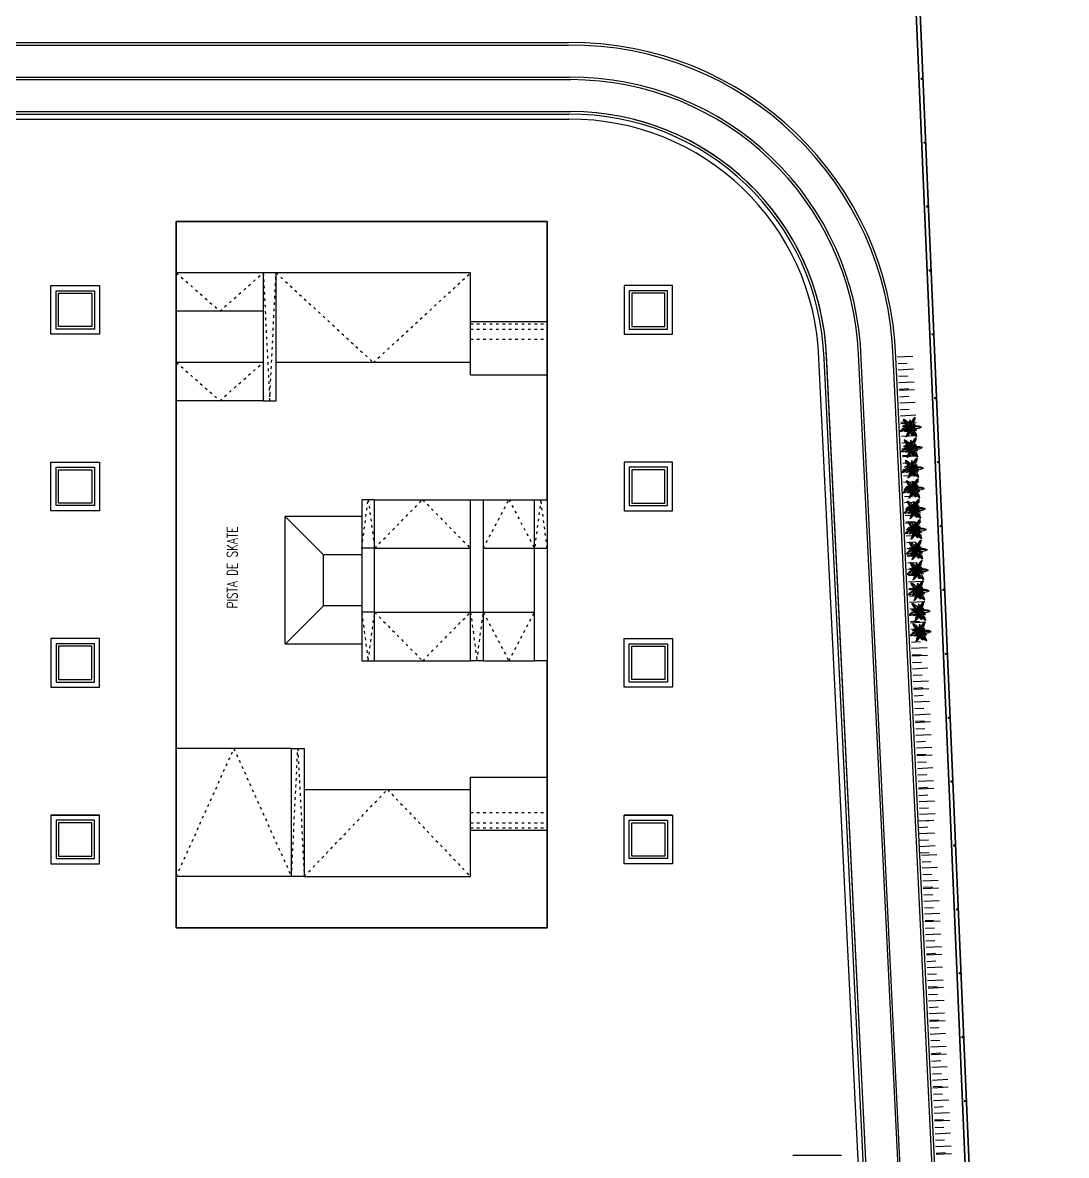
# Model space of a CAD drawing. Header units: millimetres. Extents: x 999 to 1260, y -38 to 225.
# Drawn here: x 1100.88 to 1141.67, y 123.06 to 167.34 of the extents above; entities that cross this region are included whole.
import ezdxf
from ezdxf.enums import TextEntityAlignment as Align

# ---------------------------------------------------------------- set-up
doc = ezdxf.new("R2010")
doc.units = ezdxf.units.MM
doc.linetypes.add('ACAD_ISO07W100', pattern=[3, 0, -3])
doc.layers.add('I-ARQ', color=8, linetype='Continuous')
doc.layers.add('I-NORMO_ARQ', color=9, linetype='Continuous')
doc.styles.add('ROMANS', font='romans', dxfattribs={"oblique": 15})

# ---------------------------------------------------------------- blocks, each defined once
blk = doc.blocks.new('praça')
at = {"layer": 'I-ARQ'}
for p, q in [((1339.422, 35.562), (1339.422, -31.444)), ((1339.622, 35.562), (1339.622, -31.444)), ((1339.722, 35.565), (1339.722, -31.527)), ((1339.722, 35.565), (1339.722, -31.527)), ((1340.972, 35.585), (1340.972, -31.527)), ((1341.072, 35.594), (1341.072, -31.452)), ((1342.323, 35.575), (1342.322, -31.421)), ((1342.423, 35.575), (1342.422, -31.421)), ((1312.221, -11.201), (1310.321, -11.201)), ((1310.321, -11.201), (1310.321, -13.101)), ((1312.021, -11.401), (1310.521, -11.401)), ((1310.521, -11.401), (1310.521, -12.901)), ((1311.921, -11.501), (1310.621, -11.501)), ((1310.621, -11.501), (1310.621, -12.801)), ((1311.921, -12.801), (1311.921, -11.501)), ((1312.021, -12.901), (1312.021, -11.401)), ((1312.221, -11.201), (1312.221, -13.101)), ((1312.221, -13.101), (1312.221, -11.201)), ((1319.121, -11.201), (1317.221, -11.201)), ((1317.221, -11.201), (1317.221, -13.101)), ((1318.921, -11.401), (1317.421, -11.401)), ((1317.421, -11.401), (1317.421, -12.901)), ((1318.821, -11.501), (1317.521, -11.501)), ((1317.521, -11.501), (1317.521, -12.801)), ((1318.821, -12.801), (1318.821, -11.501)), ((1318.921, -12.901), (1318.921, -11.401)), ((1319.121, -13.101), (1319.121, -11.201)), ((1324.121, -11.201), (1326.021, -11.201)), ((1324.121, -13.101), (1324.121, -11.201)), ((1324.321, -11.401), (1325.821, -11.401)), ((1324.321, -12.901), (1324.321, -11.401)), ((1324.421, -11.501), (1325.721, -11.501)), ((1324.421, -12.801), (1324.421, -11.501)), ((1325.721, -11.501), (1325.721, -12.801)), ((1325.821, -11.401), (1325.821, -12.901)), ((1326.021, -11.201), (1326.021, -13.101)), ((1331.021, -11.201), (1332.921, -11.201)), ((1331.021, -13.101), (1331.021, -11.201)), ((1331.221, -11.401), (1332.721, -11.401)), ((1331.221, -12.901), (1331.221, -11.401)), ((1331.321, -11.501), (1332.621, -11.501)), ((1331.321, -12.801), (1331.321, -11.501)), ((1332.621, -11.501), (1332.621, -12.801)), ((1332.721, -11.401), (1332.721, -12.901)), ((1332.921, -11.201), (1332.921, -13.101)), ((1310.621, -12.801), (1311.921, -12.801)), ((1317.521, -12.801), (1318.821, -12.801)), ((1325.721, -12.801), (1324.421, -12.801)), ((1332.621, -12.801), (1331.321, -12.801)), ((1310.321, -13.101), (1312.221, -13.101)), ((1310.521, -12.901), (1312.021, -12.901)), ((1317.221, -13.101), (1319.121, -13.101)), ((1317.421, -12.901), (1318.921, -12.901)), ((1326.021, -13.101), (1324.121, -13.101)), ((1325.821, -12.901), (1324.321, -12.901)), ((1332.921, -13.101), (1331.021, -13.101)), ((1332.721, -12.901), (1331.221, -12.901)), ((1307.821, -30.601), (1307.821, -16.101)), ((1307.821, -16.101), (1335.421, -16.101)), ((1309.821, -16.101), (1307.821, -16.101)), ((1307.821, -16.101), (1307.821, -30.601)), ((1309.821, -20.601), (1309.821, -16.101)), ((1333.421, -16.101), (1309.821, -16.101)), ((1314.821, -20.601), (1314.821, -16.101)), ((1328.421, -19.501), (1328.421, -16.101)), ((1329.921, -19.501), (1329.921, -16.101)), ((1331.921, -19.501), (1331.921, -16.101)), ((1333.421, -19.501), (1333.421, -16.101)), ((1335.421, -16.101), (1333.421, -16.101)), ((1335.421, -16.101), (1335.421, -30.601)), ((1335.421, -30.601), (1335.421, -16.101)), ((1333.421, -19.501), (1328.421, -19.501)), ((1328.421, -19.501), (1328.421, -20.001)), ((1333.421, -20.001), (1333.421, -19.501)), ((1333.421, -19.501), (1333.421, -19.501)), ((1318.901, -23.351), (1318.901, -20.351)), ((1318.901, -20.351), (1323.901, -20.351)), ((1318.901, -20.351), (1320.401, -21.851)), ((1322.401, -21.851), (1323.901, -20.351)), ((1323.901, -23.351), (1323.901, -20.351)), ((1328.421, -20.001), (1333.421, -20.001)), ((1329.911, -27.601), (1329.911, -20.001)), ((1333.421, -27.601), (1333.421, -20.001)), ((1309.821, -21.101), (1309.821, -20.601)), ((1309.821, -20.601), (1314.821, -20.601)), ((1314.821, -20.601), (1314.821, -21.101)), ((1309.821, -21.101), (1309.821, -27.601)), ((1314.821, -21.101), (1309.821, -21.101)), ((1313.221, -21.101), (1313.221, -27.601)), ((1320.401, -23.351), (1320.401, -21.851)), ((1320.401, -21.851), (1322.401, -21.851)), ((1322.401, -23.351), (1322.401, -21.851)), ((1324.551, -23.351), (1318.251, -23.351)), ((1318.251, -23.351), (1318.251, -23.851)), ((1320.151, -23.851), (1320.151, -23.351)), ((1322.651, -23.851), (1322.651, -23.351)), ((1324.551, -23.851), (1324.551, -23.351)), ((1318.251, -23.851), (1318.251, -27.601)), ((1318.251, -23.851), (1324.551, -23.851)), ((1320.151, -23.851), (1320.151, -27.601)), ((1322.651, -23.851), (1322.651, -27.601)), ((1324.551, -23.851), (1324.551, -27.601)), ((1309.821, -27.601), (1311.621, -27.601)), ((1311.621, -30.601), (1311.621, -27.601)), ((1311.621, -27.601), (1313.701, -27.601)), ((1313.701, -27.601), (1313.701, -30.601)), ((1318.251, -28.101), (1318.251, -27.601)), ((1318.251, -27.601), (1324.551, -27.601)), ((1320.151, -27.601), (1320.151, -28.101)), ((1324.551, -27.601), (1324.551, -28.101)), ((1329.431, -27.601), (1329.431, -30.601)), ((1329.431, -27.601), (1331.521, -27.601)), ((1331.521, -27.601), (1331.521, -30.601)), ((1331.521, -27.601), (1333.421, -27.601)), ((1318.251, -28.101), (1318.251, -30.101)), ((1324.551, -28.101), (1318.251, -28.101)), ((1320.151, -28.101), (1320.151, -30.101)), ((1322.651, -28.101), (1322.651, -30.102)), ((1324.551, -28.101), (1324.551, -30.101)), ((1318.251, -30.601), (1318.251, -30.101)), ((1318.251, -30.101), (1324.551, -30.101)), ((1322.651, -30.102), (1322.651, -30.601)), ((1324.551, -30.101), (1324.551, -30.601)), ((1335.421, -30.601), (1307.821, -30.601)), ((1307.821, -30.601), (1311.621, -30.601)), ((1311.621, -30.601), (1318.251, -30.601)), ((1324.551, -30.601), (1318.251, -30.601)), ((1324.551, -30.601), (1331.521, -30.601)), ((1331.521, -30.601), (1335.421, -30.601)), ((1310.321, -35.501), (1310.321, -33.601)), ((1310.321, -33.601), (1312.221, -33.601)), ((1312.221, -35.501), (1312.221, -33.601)), ((1312.221, -33.601), (1312.221, -35.501)), ((1317.221, -35.501), (1317.221, -33.601)), ((1317.221, -33.601), (1319.121, -33.601)), ((1319.121, -33.601), (1319.121, -35.501)), ((1326.021, -33.601), (1324.121, -33.601)), ((1324.121, -33.601), (1324.121, -35.501)), ((1326.021, -35.501), (1326.021, -33.601)), ((1332.921, -33.601), (1331.021, -33.601)), ((1331.021, -33.601), (1331.021, -35.501)), ((1332.921, -35.501), (1332.921, -33.601)), ((1310.521, -35.301), (1310.521, -33.801)), ((1310.521, -33.801), (1312.021, -33.801)), ((1310.621, -35.201), (1310.621, -33.901)), ((1310.621, -33.901), (1311.921, -33.901)), ((1311.921, -33.901), (1311.921, -35.201)), ((1312.021, -33.801), (1312.021, -35.301)), ((1317.421, -35.301), (1317.421, -33.801)), ((1317.421, -33.801), (1318.921, -33.801)), ((1317.521, -35.201), (1317.521, -33.901)), ((1317.521, -33.901), (1318.821, -33.901)), ((1318.821, -33.901), (1318.821, -35.201)), ((1318.921, -33.801), (1318.921, -35.301)), ((1325.821, -33.801), (1324.321, -33.801)), ((1324.321, -33.801), (1324.321, -35.301)), ((1325.721, -33.901), (1324.421, -33.901)), ((1324.421, -33.901), (1324.421, -35.201)), ((1325.721, -35.201), (1325.721, -33.901)), ((1325.821, -35.301), (1325.821, -33.801)), ((1332.721, -33.801), (1331.221, -33.801)), ((1331.221, -33.801), (1331.221, -35.301)), ((1332.621, -33.901), (1331.321, -33.901)), ((1331.321, -33.901), (1331.321, -35.201)), ((1332.621, -35.201), (1332.621, -33.901)), ((1332.721, -35.301), (1332.721, -33.801)), ((1312.021, -35.301), (1310.521, -35.301)), ((1311.921, -35.201), (1310.621, -35.201)), ((1318.921, -35.301), (1317.421, -35.301)), ((1318.821, -35.201), (1317.521, -35.201)), ((1324.321, -35.301), (1325.821, -35.301)), ((1324.421, -35.201), (1325.721, -35.201)), ((1331.221, -35.301), (1332.721, -35.301)), ((1331.321, -35.201), (1332.621, -35.201)), ((1312.221, -35.501), (1310.321, -35.501)), ((1319.121, -35.501), (1317.221, -35.501)), ((1324.121, -35.501), (1326.021, -35.501)), ((1331.021, -35.501), (1332.921, -35.501)), ((1298.921, -42.101), (1298.921, -40.201)), ((1231.488, -46.039), (1330.066, -41.221)), ((1231.498, -46.239), (1330.076, -41.421)), ((1231.503, -46.339), (1330.21, -41.515)), ((1231.503, -46.339), (1330.11, -41.52)), ((1221.029, -48.136), (1330.067, -42.872)), ((1231.66, -47.583), (1330.248, -42.765)), ((1221.092, -49.384), (1330.118, -44.121)), ((1221.097, -49.484), (1330.123, -44.221)), ((1209.192, -50.891), (1360.968, -44.434)), ((1360.968, -44.434), (1209.192, -50.891)), ((1209.363, -50.734), (1360.813, -44.29)), ((1360.813, -44.29), (1209.363, -50.734)), ((1321.341, -44.718), (1321.37, -45.319)), ((1321.584, -44.716), (1321.601, -45.067)), ((1321.841, -44.694), (1321.87, -45.295)), ((1322.084, -44.692), (1322.101, -45.043)), ((1322.34, -44.67), (1322.369, -45.271)), ((1322.383, -44.677), (1322.4, -45.028)), ((1322.64, -44.655), (1322.669, -45.257)), ((1322.883, -44.653), (1322.9, -45.004)), ((1323.139, -44.631), (1323.168, -45.233)), ((1323.382, -44.629), (1323.399, -44.98)), ((1323.638, -44.607), (1323.668, -45.209)), ((1323.682, -44.615), (1323.699, -44.966)), ((1323.938, -44.593), (1323.967, -45.194)), ((1324.181, -44.591), (1324.198, -44.941)), ((1324.438, -44.568), (1324.467, -45.17)), ((1324.681, -44.567), (1324.698, -44.917)), ((1324.937, -44.544), (1324.966, -45.146)), ((1324.98, -44.552), (1324.997, -44.903)), ((1325.237, -44.53), (1325.266, -45.131)), ((1325.48, -44.528), (1325.497, -44.879)), ((1325.736, -44.506), (1325.765, -45.107)), ((1325.979, -44.504), (1325.996, -44.855)), ((1326.235, -44.482), (1326.265, -45.083)), ((1326.279, -44.489), (1326.296, -44.84)), ((1326.535, -44.467), (1326.564, -45.069)), ((1326.778, -44.465), (1326.795, -44.816)), ((1327.035, -44.443), (1327.064, -45.045)), ((1327.278, -44.441), (1327.295, -44.792)), ((1327.534, -44.419), (1327.563, -45.021)), ((1327.577, -44.427), (1327.594, -44.777)), ((1327.834, -44.404), (1327.863, -45.006)), ((1328.077, -44.403), (1328.094, -44.753)), ((1328.333, -44.38), (1328.362, -44.982)), ((1328.576, -44.379), (1328.593, -44.729)), ((1328.832, -44.356), (1328.861, -44.958)), ((1328.876, -44.364), (1328.893, -44.715)), ((1329.132, -44.342), (1329.161, -44.943)), ((1329.375, -44.34), (1329.392, -44.691)), ((1329.632, -44.318), (1329.661, -44.919)), ((1329.875, -44.316), (1329.892, -44.667)), ((1330.131, -44.294), (1330.16, -44.895)), ((1311, -45.157), (1311.029, -45.758)), ((1311.243, -45.155), (1311.26, -45.506)), ((1311.499, -45.133), (1311.528, -45.734)), ((1311.742, -45.131), (1311.759, -45.481)), ((1311.999, -45.108), (1312.028, -45.71)), ((1312.252, -45.157), (1312.281, -45.758)), ((1312.495, -45.155), (1312.512, -45.506)), ((1312.751, -45.133), (1312.78, -45.734)), ((1312.994, -45.131), (1313.011, -45.481)), ((1313.251, -45.108), (1313.28, -45.71)), ((1313.294, -45.116), (1313.311, -45.467)), ((1313.55, -45.094), (1313.579, -45.695)), ((1313.793, -45.092), (1313.81, -45.443)), ((1314.05, -45.07), (1314.079, -45.671)), ((1314.293, -45.068), (1314.31, -45.419)), ((1314.549, -45.046), (1314.578, -45.647)), ((1314.592, -45.054), (1314.609, -45.404)), ((1314.849, -45.031), (1314.878, -45.633)), ((1315.092, -45.029), (1315.109, -45.38)), ((1315.348, -45.007), (1315.377, -45.609)), ((1315.591, -45.005), (1315.608, -45.356)), ((1315.848, -44.983), (1315.877, -45.585)), ((1315.891, -44.991), (1315.908, -45.342)), ((1316.147, -44.969), (1316.176, -45.57)), ((1316.39, -44.967), (1316.407, -45.317)), ((1316.647, -44.944), (1316.676, -45.546)), ((1316.89, -44.943), (1316.907, -45.293)), ((1317.146, -44.92), (1317.175, -45.522)), ((1317.189, -44.928), (1317.206, -45.279)), ((1317.446, -44.906), (1317.475, -45.507)), ((1317.689, -44.904), (1317.706, -45.255)), ((1317.945, -44.882), (1317.974, -45.483)), ((1318.188, -44.88), (1318.205, -45.231)), ((1318.445, -44.858), (1318.474, -45.459)), ((1318.488, -44.865), (1318.505, -45.216)), ((1318.744, -44.843), (1318.773, -45.445)), ((1318.987, -44.841), (1319.004, -45.192)), ((1319.244, -44.819), (1319.273, -45.421)), ((1319.487, -44.817), (1319.504, -45.168)), ((1319.743, -44.795), (1319.772, -45.397)), ((1319.786, -44.803), (1319.803, -45.154)), ((1320.043, -44.781), (1320.072, -45.382)), ((1320.286, -44.779), (1320.303, -45.129)), ((1320.542, -44.756), (1320.571, -45.358)), ((1320.785, -44.755), (1320.802, -45.105)), ((1321.042, -44.732), (1321.071, -45.334)), ((1321.085, -44.74), (1321.102, -45.091)), ((1303.162, -45.595), (1303.191, -46.197)), ((1303.405, -45.594), (1303.422, -45.944)), ((1303.662, -45.571), (1303.691, -46.173)), ((1303.905, -45.569), (1303.922, -45.92)), ((1304.161, -45.547), (1304.19, -46.149)), ((1304.205, -45.555), (1304.221, -45.906)), ((1304.461, -45.533), (1304.49, -46.134)), ((1304.704, -45.531), (1304.721, -45.882)), ((1304.96, -45.509), (1304.989, -46.11)), ((1305.203, -45.507), (1305.22, -45.857)), ((1305.46, -45.484), (1305.489, -46.086)), ((1305.503, -45.492), (1305.52, -45.843)), ((1305.759, -45.47), (1305.788, -46.072)), ((1306.002, -45.468), (1306.019, -45.819)), ((1306.259, -45.446), (1306.288, -46.047)), ((1306.502, -45.444), (1306.519, -45.795)), ((1306.758, -45.422), (1306.787, -46.023)), ((1306.802, -45.43), (1306.818, -45.78)), ((1307.058, -45.407), (1307.087, -46.009)), ((1307.301, -45.405), (1307.318, -45.756)), ((1307.557, -45.383), (1307.586, -45.985)), ((1307.8, -45.381), (1307.817, -45.732)), ((1308.057, -45.359), (1308.086, -45.961)), ((1308.1, -45.367), (1308.117, -45.718)), ((1308.356, -45.345), (1308.385, -45.946)), ((1308.599, -45.343), (1308.616, -45.694)), ((1308.856, -45.321), (1308.885, -45.922)), ((1309.099, -45.319), (1309.116, -45.669)), ((1309.355, -45.296), (1309.384, -45.898)), ((1309.399, -45.304), (1309.415, -45.655)), ((1309.655, -45.282), (1309.684, -45.884)), ((1309.898, -45.28), (1309.915, -45.631)), ((1310.154, -45.258), (1310.183, -45.859)), ((1310.397, -45.256), (1310.414, -45.607)), ((1310.654, -45.234), (1310.683, -45.835)), ((1310.744, -45.179), (1310.761, -45.53)), ((1311.995, -45.179), (1312.012, -45.53)), ((1333.488, -45.543), (1333.538, -45.541)), ((1333.491, -45.603), (1333.488, -45.543)), ((1333.541, -45.601), (1333.491, -45.603)), ((1333.538, -45.541), (1333.541, -45.601)), ((1335.986, -45.437), (1336.036, -45.435)), ((1335.989, -45.497), (1335.986, -45.437)), ((1336.038, -45.495), (1335.989, -45.497)), ((1336.036, -45.435), (1336.038, -45.495)), ((1338.484, -45.33), (1338.534, -45.328)), ((1338.486, -45.39), (1338.484, -45.33)), ((1338.536, -45.388), (1338.486, -45.39)), ((1338.534, -45.328), (1338.536, -45.388)), ((1340.981, -45.224), (1341.031, -45.222)), ((1340.984, -45.284), (1340.981, -45.224)), ((1341.034, -45.282), (1340.984, -45.284)), ((1341.031, -45.222), (1341.034, -45.282)), ((1298.967, -45.798), (1298.996, -46.399)), ((1299.011, -45.806), (1299.028, -46.156)), ((1299.267, -45.783), (1299.296, -46.385)), ((1299.51, -45.782), (1299.527, -46.132)), ((1299.766, -45.759), (1299.795, -46.361)), ((1300.009, -45.757), (1300.026, -46.108)), ((1300.266, -45.735), (1300.295, -46.337)), ((1300.309, -45.743), (1300.326, -46.094)), ((1300.565, -45.721), (1300.594, -46.322)), ((1300.809, -45.719), (1300.825, -46.07)), ((1301.065, -45.697), (1301.094, -46.298)), ((1301.308, -45.695), (1301.325, -46.045)), ((1301.564, -45.672), (1301.593, -46.274)), ((1301.608, -45.68), (1301.625, -46.031)), ((1301.864, -45.658), (1301.893, -46.26)), ((1302.107, -45.656), (1302.124, -46.007)), ((1302.363, -45.634), (1302.392, -46.235)), ((1302.606, -45.632), (1302.623, -45.983)), ((1302.863, -45.61), (1302.892, -46.211)), ((1302.906, -45.618), (1302.923, -45.968)), ((1323.497, -45.968), (1323.547, -45.966)), ((1323.5, -46.028), (1323.497, -45.968)), ((1323.55, -46.026), (1323.5, -46.028)), ((1323.547, -45.966), (1323.55, -46.026)), ((1325.995, -45.862), (1326.045, -45.86)), ((1325.998, -45.922), (1325.995, -45.862)), ((1326.048, -45.92), (1325.998, -45.922)), ((1326.045, -45.86), (1326.048, -45.92)), ((1328.493, -45.755), (1328.543, -45.753)), ((1328.495, -45.815), (1328.493, -45.755)), ((1328.545, -45.813), (1328.495, -45.815)), ((1328.543, -45.753), (1328.545, -45.813)), ((1330.991, -45.649), (1331.04, -45.647)), ((1330.993, -45.709), (1330.991, -45.649)), ((1331.043, -45.707), (1330.993, -45.709)), ((1331.04, -45.647), (1331.043, -45.707)), ((1313.506, -46.393), (1313.556, -46.391)), ((1313.509, -46.453), (1313.506, -46.393)), ((1313.559, -46.451), (1313.509, -46.453)), ((1313.556, -46.391), (1313.559, -46.451)), ((1316.004, -46.287), (1316.054, -46.285)), ((1316.007, -46.347), (1316.004, -46.287)), ((1316.057, -46.345), (1316.007, -46.347)), ((1316.054, -46.285), (1316.057, -46.345)), ((1318.502, -46.181), (1318.552, -46.178)), ((1318.504, -46.241), (1318.502, -46.181)), ((1318.554, -46.238), (1318.504, -46.241)), ((1318.552, -46.178), (1318.554, -46.238)), ((1321, -46.074), (1321.049, -46.072)), ((1321.002, -46.134), (1321, -46.074)), ((1321.052, -46.132), (1321.002, -46.134)), ((1321.049, -46.072), (1321.052, -46.132)), ((1301.018, -46.924), (1301.068, -46.922)), ((1301.02, -46.984), (1301.018, -46.924)), ((1301.068, -46.922), (1301.07, -46.982)), ((1303.515, -46.818), (1303.565, -46.816)), ((1303.518, -46.878), (1303.515, -46.818)), ((1303.568, -46.876), (1303.518, -46.878)), ((1303.565, -46.816), (1303.568, -46.876)), ((1306.013, -46.712), (1306.063, -46.71)), ((1306.016, -46.772), (1306.013, -46.712)), ((1306.066, -46.77), (1306.016, -46.772)), ((1306.063, -46.71), (1306.066, -46.77)), ((1308.511, -46.606), (1308.561, -46.604)), ((1308.513, -46.666), (1308.511, -46.606)), ((1308.563, -46.663), (1308.513, -46.666)), ((1308.561, -46.604), (1308.563, -46.663)), ((1311.009, -46.499), (1311.059, -46.497)), ((1311.011, -46.559), (1311.009, -46.499)), ((1311.061, -46.557), (1311.011, -46.559)), ((1311.059, -46.497), (1311.061, -46.557)), ((1301.07, -46.982), (1301.02, -46.984))]:
    blk.add_line(p, q, dxfattribs=at)
at = {"layer": 'I-ARQ', "linetype": 'ACAD_ISO07W100', "ltscale": 0.05}
for p, q in [((1309.821, -16.101), (1314.821, -18.351)), ((1329.921, -16.101), (1328.421, -17.801)), ((1333.421, -16.101), (1331.921, -17.801)), ((1328.421, -17.801), (1329.921, -19.501)), ((1331.921, -17.801), (1333.421, -19.501)), ((1314.821, -18.351), (1309.821, -20.601)), ((1333.421, -19.501), (1328.421, -19.751)), ((1328.421, -19.751), (1333.421, -20.001)), ((1333.421, -20.001), (1329.911, -23.801)), ((1309.821, -20.601), (1314.821, -20.851)), ((1314.821, -20.851), (1309.821, -21.101)), ((1309.821, -21.101), (1313.221, -24.351)), ((1320.151, -23.351), (1318.251, -23.601)), ((1322.651, -23.351), (1324.551, -23.601)), ((1318.251, -23.601), (1320.151, -23.851)), ((1320.151, -23.851), (1318.251, -25.726)), ((1324.551, -23.601), (1322.651, -23.851)), ((1322.651, -23.851), (1324.551, -25.726)), ((1329.911, -23.801), (1333.421, -27.601)), ((1313.221, -24.351), (1309.821, -27.601)), ((1318.251, -25.726), (1320.151, -27.601)), ((1324.551, -25.726), (1322.651, -27.601)), ((1311.721, -27.601), (1311.721, -30.601)), ((1311.921, -27.601), (1311.921, -30.601)), ((1312.321, -27.601), (1312.321, -30.601)), ((1320.151, -27.601), (1318.251, -27.851)), ((1318.251, -27.851), (1320.151, -28.101)), ((1330.821, -27.601), (1330.821, -30.601)), ((1331.221, -27.601), (1331.221, -30.601)), ((1331.421, -27.601), (1331.421, -30.601)), ((1320.151, -28.101), (1318.251, -29.101)), ((1322.651, -28.101), (1324.551, -29.101)), ((1318.251, -29.101), (1320.151, -30.101)), ((1324.551, -29.101), (1322.651, -30.101)), ((1324.551, -30.351), (1322.651, -30.101)), ((1322.651, -30.601), (1324.551, -30.351))]:
    blk.add_line(p, q, dxfattribs=at)
at = {"layer": 'I-ARQ'}
for centre, radius, start, end in [((1329.722, -31.527), 12.6, 271.7989, 0.482), ((1329.722, -31.527), 12.7, 271.7989, 0.482), ((1329.722, -31.527), 9.7, 272.039, 0.4848), ((1329.722, -31.527), 11.35, 271.739, 0.3786), ((1329.722, -31.527), 9.9, 272.039, 0.4848), ((1329.722, -31.527), 10, 272.2198, 0.0009), ((1329.722, -31.527), 10, 272.7981, 0.0008), ((1329.722, -31.527), 11.25, 272.6775, 0.0008), ((1321.436, -44.7), 0.599, 180.9856, 200.6218), ((1320.615, -45.036), 0.394, 349.1237, 55.7109), ((1319.96, -45.295), 1.053, 10.8594, 33.486), ((1322.235, -44.661), 0.599, 180.9856, 200.6218), ((1321.414, -44.997), 0.394, 349.1237, 55.7109), ((1320.759, -45.256), 1.053, 10.8594, 33.486), ((1323.034, -44.623), 0.599, 180.9856, 200.6218), ((1322.213, -44.959), 0.394, 349.1237, 55.7109), ((1321.558, -45.218), 1.053, 10.8594, 33.486), ((1322.513, -44.847), 0.164, 337.2911, 50.7798), ((1323.833, -44.584), 0.599, 180.9856, 200.6218), ((1323.012, -44.92), 0.394, 349.1237, 55.7109), ((1322.357, -45.179), 1.053, 10.8594, 33.486), ((1323.271, -44.575), 0.439, 286.8919, 342.9102), ((1322.679, -44.772), 0.742, 347.8239, 6.8372), ((1324.62, -45.893), 1.508, 128.2098, 143.5016), ((1323.793, -45.085), 0.395, 105.0058, 164.4956), ((1323.312, -44.808), 0.164, 337.2911, 50.7798), ((1323.122, -44.825), 0.327, 338.7528, 25.6034), ((1324.321, -44.669), 0.31, 189.2707, 245.1244), ((1323.876, -45.004), 0.317, 11.3187, 64.0924), ((1324.632, -44.546), 0.599, 180.9856, 200.6218), ((1323.811, -44.881), 0.394, 349.1237, 55.7109), ((1323.156, -45.14), 1.053, 10.8594, 33.486), ((1324.07, -44.536), 0.439, 286.8919, 342.9102), ((1323.478, -44.733), 0.742, 347.8239, 6.8372), ((1325.419, -45.855), 1.508, 128.2098, 143.5016), ((1324.592, -45.046), 0.395, 105.0058, 164.4956), ((1324.111, -44.77), 0.164, 337.2911, 50.7798), ((1323.921, -44.786), 0.327, 338.7528, 25.6034), ((1325.12, -44.631), 0.31, 189.2707, 245.1244), ((1324.675, -44.966), 0.317, 11.3187, 64.0924), ((1325.525, -44.317), 0.798, 207.5234, 227.4107), ((1325.431, -44.507), 0.599, 180.9856, 200.6218), ((1324.61, -44.843), 0.394, 349.1237, 55.7109), ((1323.955, -45.102), 1.053, 10.8594, 33.486), ((1324.87, -44.497), 0.439, 286.8919, 342.9102), ((1324.277, -44.695), 0.742, 347.8239, 6.8372), ((1326.218, -45.816), 1.508, 128.2098, 143.5016), ((1325.391, -45.007), 0.395, 105.0058, 164.4956), ((1324.91, -44.731), 0.164, 337.2911, 50.7798), ((1324.72, -44.748), 0.327, 338.7528, 25.6034), ((1325.69, -44.578), 0.304, 202.1977, 290.1992), ((1325.25, -45.603), 0.909, 54.3051, 79.9398), ((1325.854, -44.216), 0.66, 228.9118, 263.1345), ((1325.919, -44.592), 0.31, 189.2707, 245.1244), ((1325.474, -44.927), 0.317, 11.3187, 64.0924), ((1326.324, -44.278), 0.798, 207.5234, 227.4107), ((1326.23, -44.468), 0.599, 180.9856, 200.6218), ((1325.409, -44.804), 0.394, 349.1237, 55.7109), ((1324.754, -45.063), 1.053, 10.8594, 33.486), ((1325.669, -44.459), 0.439, 286.8919, 342.9102), ((1325.076, -44.656), 0.742, 347.8239, 6.8372), ((1327.017, -45.777), 1.508, 128.2098, 143.5016), ((1326.19, -44.969), 0.395, 105.0058, 164.4956), ((1325.709, -44.693), 0.164, 337.2911, 50.7798), ((1325.519, -44.709), 0.327, 338.7528, 25.6034), ((1326.489, -44.54), 0.304, 202.1977, 290.1992), ((1326.049, -45.565), 0.909, 54.3051, 79.9398), ((1326.653, -44.177), 0.66, 228.9118, 263.1345), ((1326.718, -44.553), 0.31, 189.2707, 245.1244), ((1326.274, -44.889), 0.317, 11.3187, 64.0924), ((1327.123, -44.24), 0.798, 207.5234, 227.4107), ((1327.029, -44.43), 0.599, 180.9856, 200.6218), ((1326.208, -44.766), 0.394, 349.1237, 55.7109), ((1325.553, -45.025), 1.053, 10.8594, 33.486), ((1326.468, -44.42), 0.439, 286.8919, 342.9102), ((1325.876, -44.618), 0.742, 347.8239, 6.8372), ((1327.816, -45.739), 1.508, 128.2098, 143.5016), ((1326.989, -44.93), 0.395, 105.0058, 164.4956), ((1326.508, -44.654), 0.164, 337.2911, 50.7798), ((1326.318, -44.67), 0.327, 338.7528, 25.6034), ((1327.288, -44.501), 0.304, 202.1977, 290.1992), ((1326.848, -45.526), 0.909, 54.3051, 79.9398), ((1327.452, -44.139), 0.66, 228.9118, 263.1345), ((1327.517, -44.515), 0.31, 189.2707, 245.1244), ((1327.073, -44.85), 0.317, 11.3187, 64.0924), ((1327.922, -44.201), 0.798, 207.5234, 227.4107), ((1327.828, -44.391), 0.599, 180.9856, 200.6218), ((1327.007, -44.727), 0.394, 349.1237, 55.7109), ((1326.352, -44.986), 1.053, 10.8594, 33.486), ((1327.267, -44.382), 0.439, 286.8919, 342.9102), ((1326.675, -44.579), 0.742, 347.8239, 6.8372), ((1328.615, -45.7), 1.508, 128.2098, 143.5016), ((1327.788, -44.892), 0.395, 105.0058, 164.4956), ((1327.307, -44.616), 0.164, 337.2911, 50.7798), ((1327.117, -44.632), 0.327, 338.7528, 25.6034), ((1319.298, -44.887), 0.304, 202.1977, 290.1992), ((1318.858, -45.912), 0.909, 54.3051, 79.9398), ((1319.461, -44.525), 0.66, 228.9118, 263.1345), ((1319.526, -44.901), 0.31, 189.2707, 245.1244), ((1319.082, -45.236), 0.317, 11.3187, 64.0924), ((1319.931, -44.587), 0.798, 207.5234, 227.4107), ((1319.838, -44.777), 0.599, 180.9856, 200.6218), ((1319.017, -45.113), 0.394, 349.1237, 55.7109), ((1318.362, -45.372), 1.053, 10.8594, 33.486), ((1319.276, -44.767), 0.439, 286.8919, 342.9102), ((1318.684, -44.965), 0.742, 347.8239, 6.8372), ((1320.625, -46.086), 1.508, 128.2098, 143.5016), ((1319.798, -45.277), 0.395, 105.0058, 164.4956), ((1319.317, -45.001), 0.164, 337.2911, 50.7798), ((1319.126, -45.018), 0.327, 338.7528, 25.6034), ((1319.805, -47.842), 2.688, 92.6735, 97.2655), ((1319.581, -45.436), 0.298, 69.495, 110.1606), ((1319.524, -44.855), 0.342, 275.2008, 298.059), ((1320.097, -44.848), 0.304, 202.1977, 290.1992), ((1319.657, -45.873), 0.909, 54.3051, 79.9398), ((1320.26, -44.486), 0.66, 228.9118, 263.1345), ((1320.222, -45.546), 0.412, 97.1707, 159.2065), ((1319.692, -44.824), 0.593, 284.0121, 326.7533), ((1320.537, -45.99), 0.912, 112.3952, 139.7051), ((1320, -45.271), 0.13, 80.1191, 167.1167), ((1320.075, -45.423), 0.269, 84.4023, 138.389), ((1320.325, -44.862), 0.31, 189.2707, 245.1244), ((1319.881, -45.197), 0.317, 11.3187, 64.0924), ((1320.73, -44.548), 0.798, 207.5234, 227.4107), ((1320.637, -44.738), 0.599, 180.9856, 200.6218), ((1319.816, -45.074), 0.394, 349.1237, 55.7109), ((1319.161, -45.333), 1.053, 10.8594, 33.486), ((1320.011, -45.205), 0.182, 284.1902, 13.7511), ((1319.901, -45.15), 0.281, 304.669, 357.9494), ((1320.601, -45.355), 0.461, 153.5332, 154.7002), ((1318.693, -45.39), 1.51, 353.0034, 8.8782), ((1319.79, -45.366), 0.453, 333.0046, 28.5725), ((1320.637, -44.738), 0.599, 221.9135, 264.1524), ((1320.891, -44.849), 0.757, 203.2773, 218.7877), ((1319.937, -46.127), 1.018, 51.3379, 75.1477), ((1320.075, -44.729), 0.439, 286.8919, 342.9102), ((1319.483, -44.926), 0.742, 347.8239, 6.8372), ((1321.424, -46.047), 1.508, 128.2098, 143.5016), ((1320.597, -45.239), 0.395, 105.0058, 164.4956), ((1320.116, -44.963), 0.164, 337.2911, 50.7798), ((1319.925, -44.979), 0.327, 338.7528, 25.6034), ((1320.222, -45.546), 0.412, 30.8119, 87.4126), ((1320.604, -47.803), 2.688, 92.6735, 97.2655), ((1320.38, -45.397), 0.298, 69.495, 110.1606), ((1320.323, -44.816), 0.342, 275.2008, 298.059), ((1320.896, -44.81), 0.304, 202.1977, 290.1992), ((1320.456, -45.835), 0.909, 54.3051, 79.9398), ((1321.059, -44.447), 0.66, 228.9118, 263.1345), ((1321.021, -45.507), 0.412, 97.1707, 159.2065), ((1320.492, -44.786), 0.593, 284.0121, 326.7533), ((1321.336, -45.951), 0.912, 112.3952, 139.7051), ((1320.8, -45.232), 0.13, 80.1191, 167.1167), ((1320.874, -45.384), 0.269, 84.4023, 138.389), ((1321.519, -47.005), 1.988, 109.099, 115.1785), ((1321.124, -44.823), 0.31, 189.2707, 245.1244), ((1320.68, -45.159), 0.317, 11.3187, 64.0924), ((1321.529, -44.51), 0.798, 207.5234, 227.4107), ((1320.81, -45.167), 0.182, 284.1902, 13.7511), ((1320.7, -45.111), 0.281, 304.669, 357.9494), ((1321.4, -45.316), 0.461, 153.5332, 154.7002), ((1319.492, -45.351), 1.51, 353.0034, 8.8782), ((1320.589, -45.327), 0.453, 333.0046, 28.5725), ((1321.436, -44.7), 0.599, 221.9135, 264.1524), ((1321.69, -44.811), 0.757, 203.2773, 218.7877), ((1320.736, -46.088), 1.018, 51.3379, 75.1477), ((1320.874, -44.69), 0.439, 286.8919, 342.9102), ((1320.282, -44.888), 0.742, 347.8239, 6.8372), ((1322.223, -46.009), 1.508, 128.2098, 143.5016), ((1321.396, -45.2), 0.395, 105.0058, 164.4956), ((1320.915, -44.924), 0.164, 337.2911, 50.7798), ((1320.724, -44.94), 0.327, 338.7528, 25.6034), ((1321.021, -45.507), 0.412, 30.8119, 87.4126), ((1321.403, -47.765), 2.688, 92.6735, 97.2655), ((1321.179, -45.359), 0.298, 69.495, 110.1606), ((1321.122, -44.778), 0.342, 275.2008, 298.059), ((1321.695, -44.771), 0.304, 202.1977, 290.1992), ((1321.255, -45.796), 0.909, 54.3051, 79.9398), ((1321.858, -44.409), 0.66, 228.9118, 263.1345), ((1321.82, -45.469), 0.412, 97.1707, 159.2065), ((1321.291, -44.747), 0.593, 284.0121, 326.7533), ((1322.135, -45.912), 0.912, 112.3952, 139.7051), ((1321.599, -45.194), 0.13, 80.1191, 167.1167), ((1321.673, -45.346), 0.269, 84.4023, 138.389), ((1322.318, -46.967), 1.988, 109.099, 115.1785), ((1321.924, -44.785), 0.31, 189.2707, 245.1244), ((1321.479, -45.12), 0.317, 11.3187, 64.0924), ((1322.328, -44.471), 0.798, 207.5234, 227.4107), ((1321.609, -45.128), 0.182, 284.1902, 13.7511), ((1321.499, -45.073), 0.281, 304.669, 357.9494), ((1322.199, -45.278), 0.461, 153.5332, 154.7002), ((1320.291, -45.313), 1.51, 353.0034, 8.8782), ((1321.388, -45.289), 0.453, 333.0046, 28.5725), ((1322.235, -44.661), 0.599, 221.9135, 264.1524), ((1322.489, -44.772), 0.757, 203.2773, 218.7877), ((1321.535, -46.05), 1.018, 51.3379, 75.1477), ((1321.673, -44.652), 0.439, 286.8919, 342.9102), ((1321.081, -44.849), 0.742, 347.8239, 6.8372), ((1323.022, -45.97), 1.508, 128.2098, 143.5016), ((1322.195, -45.162), 0.395, 105.0058, 164.4956), ((1321.714, -44.886), 0.164, 337.2911, 50.7798), ((1321.523, -44.902), 0.327, 338.7528, 25.6034), ((1321.82, -45.469), 0.412, 30.8119, 87.4126), ((1322.202, -47.726), 2.688, 92.6735, 97.2655), ((1321.771, -45.23), 0.131, 351.8801, 41.7191), ((1321.978, -45.32), 0.298, 69.495, 110.1606), ((1321.921, -44.739), 0.342, 275.2008, 298.059), ((1322.494, -44.733), 0.304, 202.1977, 290.1992), ((1322.054, -45.758), 0.909, 54.3051, 79.9398), ((1322.657, -44.37), 0.66, 228.9118, 263.1345), ((1322.619, -45.43), 0.412, 97.1707, 159.2065), ((1322.09, -44.709), 0.593, 284.0121, 326.7533), ((1322.934, -45.874), 0.912, 112.3952, 139.7051), ((1322.398, -45.155), 0.13, 80.1191, 167.1167), ((1322.472, -45.307), 0.269, 84.4023, 138.389), ((1323.117, -46.928), 1.988, 109.099, 115.1785), ((1322.723, -44.746), 0.31, 189.2707, 245.1244), ((1322.278, -45.082), 0.317, 11.3187, 64.0924), ((1323.127, -44.432), 0.798, 207.5234, 227.4107), ((1322.409, -45.09), 0.182, 284.1902, 13.7511), ((1321.605, -44.913), 0.918, 337.4488, 345.2136), ((1322.298, -45.034), 0.281, 304.669, 357.9494), ((1322.998, -45.239), 0.461, 153.5332, 154.7002), ((1321.09, -45.274), 1.51, 353.0034, 8.8782), ((1322.188, -45.25), 0.453, 333.0046, 28.5725), ((1323.034, -44.623), 0.599, 221.9135, 264.1524), ((1323.288, -44.733), 0.757, 203.2773, 218.7877), ((1322.334, -46.011), 1.018, 51.3379, 75.1477), ((1322.472, -44.613), 0.439, 286.8919, 342.9102), ((1321.88, -44.811), 0.742, 347.8239, 6.8372), ((1323.821, -45.932), 1.508, 128.2098, 143.5016), ((1322.994, -45.123), 0.395, 105.0058, 164.4956), ((1322.323, -44.863), 0.327, 338.7528, 25.6034), ((1322.619, -45.43), 0.412, 30.8119, 87.4126), ((1323.002, -47.687), 2.688, 92.6735, 97.2655), ((1322.571, -45.192), 0.131, 351.8801, 41.7191), ((1322.777, -45.282), 0.298, 69.495, 110.1606), ((1322.721, -44.701), 0.342, 275.2008, 298.059), ((1323.293, -44.694), 0.304, 202.1977, 290.1992), ((1322.853, -45.719), 0.909, 54.3051, 79.9398), ((1323.456, -44.332), 0.66, 228.9118, 263.1345), ((1323.418, -45.392), 0.412, 97.1707, 159.2065), ((1322.889, -44.67), 0.593, 284.0121, 326.7533), ((1323.733, -45.835), 0.912, 112.3952, 139.7051), ((1323.197, -45.117), 0.13, 80.1191, 167.1167), ((1323.271, -45.269), 0.269, 84.4023, 138.389), ((1323.916, -46.89), 1.988, 109.099, 115.1785), ((1323.522, -44.708), 0.31, 189.2707, 245.1244), ((1323.077, -45.043), 0.317, 11.3187, 64.0924), ((1323.926, -44.394), 0.798, 207.5234, 227.4107), ((1323.208, -45.051), 0.182, 284.1902, 13.7511), ((1322.404, -44.875), 0.918, 337.4488, 345.2136), ((1323.097, -44.995), 0.281, 304.669, 357.9494), ((1323.797, -45.201), 0.461, 153.5332, 154.7002), ((1321.889, -45.236), 1.51, 353.0034, 8.8782), ((1322.987, -45.212), 0.453, 333.0046, 28.5725), ((1323.833, -44.584), 0.599, 221.9135, 264.1524), ((1324.087, -44.695), 0.757, 203.2773, 218.7877), ((1323.133, -45.972), 1.018, 51.3379, 75.1477), ((1323.522, -45.047), 0.127, 225.6008, 259.7421), ((1323.418, -45.392), 0.412, 30.8119, 87.4126), ((1323.801, -47.649), 2.688, 92.6735, 97.2655), ((1323.37, -45.153), 0.131, 351.8801, 41.7191), ((1323.576, -45.243), 0.298, 69.495, 110.1606), ((1323.52, -44.662), 0.342, 275.2008, 298.059), ((1324.092, -44.656), 0.304, 202.1977, 290.1992), ((1323.652, -45.681), 0.909, 54.3051, 79.9398), ((1324.256, -44.293), 0.66, 228.9118, 263.1345), ((1324.217, -45.353), 0.412, 97.1707, 159.2065), ((1323.688, -44.632), 0.593, 284.0121, 326.7533), ((1324.532, -45.797), 0.912, 112.3952, 139.7051), ((1323.996, -45.078), 0.13, 80.1191, 167.1167), ((1324.07, -45.23), 0.269, 84.4023, 138.389), ((1324.716, -46.851), 1.988, 109.099, 115.1785), ((1324.725, -44.355), 0.798, 207.5234, 227.4107), ((1324.007, -45.012), 0.182, 284.1902, 13.7511), ((1323.203, -44.836), 0.918, 337.4488, 345.2136), ((1323.896, -44.957), 0.281, 304.669, 357.9494), ((1324.596, -45.162), 0.461, 177.0961, 208.0439), ((1324.596, -45.162), 0.461, 153.5332, 154.7002), ((1322.688, -45.197), 1.51, 353.0034, 8.8782), ((1323.786, -45.173), 0.453, 333.0046, 28.5725), ((1324.632, -44.546), 0.599, 221.9135, 264.1524), ((1324.886, -44.656), 0.757, 203.2773, 218.7877), ((1323.932, -45.934), 1.018, 51.3379, 75.1477), ((1324.321, -45.008), 0.127, 225.6008, 259.7421), ((1324.217, -45.353), 0.412, 30.8119, 87.4126), ((1324.6, -47.61), 2.688, 92.6735, 97.2655), ((1324.169, -45.115), 0.131, 351.8801, 41.7191), ((1324.375, -45.205), 0.298, 69.495, 110.1606), ((1324.319, -44.623), 0.342, 275.2008, 298.059), ((1324.891, -44.617), 0.304, 202.1977, 290.1992), ((1324.451, -45.642), 0.909, 54.3051, 79.9398), ((1325.055, -44.255), 0.66, 228.9118, 263.1345), ((1325.016, -45.314), 0.412, 97.1707, 159.2065), ((1324.487, -44.593), 0.593, 284.0121, 326.7533), ((1325.332, -45.758), 0.912, 112.3952, 139.7051), ((1324.795, -45.039), 0.13, 80.1191, 167.1167), ((1324.87, -45.192), 0.269, 84.4023, 138.389), ((1325.515, -46.813), 1.988, 109.099, 115.1785), ((1324.806, -44.974), 0.182, 284.1902, 13.7511), ((1324.002, -44.798), 0.918, 337.4488, 345.2136), ((1324.696, -44.918), 0.281, 304.669, 357.9494), ((1325.395, -45.123), 0.461, 177.0961, 208.0439), ((1325.395, -45.123), 0.461, 153.5332, 154.7002), ((1323.487, -45.159), 1.51, 353.0034, 8.8782), ((1324.585, -45.135), 0.453, 333.0046, 28.5725), ((1325.431, -44.507), 0.599, 221.9135, 264.1524), ((1325.685, -44.618), 0.757, 203.2773, 218.7877), ((1324.731, -45.895), 1.018, 51.3379, 75.1477), ((1325.121, -44.969), 0.127, 225.6008, 259.7421), ((1325.016, -45.314), 0.412, 30.8119, 87.4126), ((1325.399, -47.572), 2.688, 92.6735, 97.2655), ((1324.968, -45.076), 0.131, 351.8801, 41.7191), ((1325.174, -45.166), 0.298, 69.495, 110.1606), ((1325.118, -44.585), 0.342, 275.2008, 298.059), ((1325.815, -45.276), 0.412, 97.1707, 159.2065), ((1325.286, -44.554), 0.593, 284.0121, 326.7533), ((1326.131, -45.72), 0.912, 112.3952, 139.7051), ((1325.594, -45.001), 0.13, 80.1191, 167.1167), ((1325.669, -45.153), 0.269, 84.4023, 138.389), ((1326.314, -46.774), 1.988, 109.099, 115.1785), ((1325.605, -44.935), 0.182, 284.1902, 13.7511), ((1324.802, -44.759), 0.918, 337.4488, 345.2136), ((1325.495, -44.88), 0.281, 304.669, 357.9494), ((1326.194, -45.085), 0.461, 177.0961, 208.0439), ((1326.194, -45.085), 0.461, 153.5332, 154.7002), ((1324.286, -45.12), 1.51, 353.0034, 8.8782), ((1325.384, -45.096), 0.453, 333.0046, 28.5725), ((1326.23, -44.468), 0.599, 221.9135, 264.1524), ((1326.485, -44.579), 0.757, 203.2773, 218.7877), ((1325.53, -45.857), 1.018, 51.3379, 75.1477), ((1325.92, -44.931), 0.127, 225.6008, 259.7421), ((1325.815, -45.276), 0.412, 30.8119, 87.4126), ((1326.198, -47.533), 2.688, 92.6735, 97.2655), ((1325.767, -45.038), 0.131, 351.8801, 41.7191), ((1325.973, -45.127), 0.298, 69.495, 110.1606), ((1325.917, -44.546), 0.342, 275.2008, 298.059), ((1326.614, -45.237), 0.412, 97.1707, 159.2065), ((1326.085, -44.516), 0.593, 284.0121, 326.7533), ((1326.93, -45.681), 0.912, 112.3952, 139.7051), ((1326.393, -44.962), 0.13, 80.1191, 167.1167), ((1326.468, -45.114), 0.269, 84.4023, 138.389), ((1327.113, -46.735), 1.988, 109.099, 115.1785), ((1326.404, -44.897), 0.182, 284.1902, 13.7511), ((1325.601, -44.721), 0.918, 337.4488, 345.2136), ((1326.294, -44.841), 0.281, 304.669, 357.9494), ((1326.993, -45.046), 0.461, 177.0961, 208.0439), ((1326.993, -45.046), 0.461, 153.5332, 154.7002), ((1325.086, -45.081), 1.51, 353.0034, 8.8782), ((1326.183, -45.057), 0.453, 333.0046, 28.5725), ((1327.029, -44.43), 0.599, 221.9135, 264.1524), ((1327.284, -44.541), 0.757, 203.2773, 218.7877), ((1326.329, -45.818), 1.018, 51.3379, 75.1477), ((1326.719, -44.892), 0.127, 225.6008, 259.7421), ((1326.614, -45.237), 0.412, 30.8119, 87.4126), ((1326.997, -47.495), 2.688, 92.6735, 97.2655), ((1326.566, -44.999), 0.131, 351.8801, 41.7191), ((1326.772, -45.089), 0.298, 69.495, 110.1606), ((1326.716, -44.508), 0.342, 275.2008, 298.059), ((1327.413, -45.199), 0.412, 97.1707, 159.2065), ((1326.884, -44.477), 0.593, 284.0121, 326.7533), ((1327.729, -45.642), 0.912, 112.3952, 139.7051), ((1327.192, -44.924), 0.13, 80.1191, 167.1167), ((1327.267, -45.076), 0.269, 84.4023, 138.389), ((1327.912, -46.697), 1.988, 109.099, 115.1785), ((1327.203, -44.858), 0.182, 284.1902, 13.7511), ((1326.4, -44.682), 0.918, 337.4488, 345.2136), ((1327.093, -44.803), 0.281, 304.669, 357.9494), ((1327.792, -45.008), 0.461, 177.0961, 208.0439), ((1327.792, -45.008), 0.461, 153.5332, 154.7002), ((1325.885, -45.043), 1.51, 353.0034, 8.8782), ((1326.982, -45.019), 0.453, 333.0046, 28.5725), ((1327.828, -44.391), 0.599, 221.9135, 264.1524), ((1328.083, -44.502), 0.757, 203.2773, 218.7877), ((1327.128, -45.78), 1.018, 51.3379, 75.1477), ((1327.518, -44.854), 0.127, 225.6008, 259.7421), ((1327.413, -45.199), 0.412, 30.8119, 87.4126), ((1327.796, -47.456), 2.688, 92.6735, 97.2655), ((1327.365, -44.96), 0.131, 351.8801, 41.7191), ((1327.571, -45.05), 0.298, 69.495, 110.1606), ((1327.515, -44.469), 0.342, 275.2008, 298.059), ((1319.422, -45.584), 0.412, 97.1707, 159.2065), ((1318.893, -44.863), 0.593, 284.0121, 326.7533), ((1319.738, -46.028), 0.912, 112.3952, 139.7051), ((1319.201, -45.309), 0.13, 80.1191, 167.1167), ((1319.276, -45.462), 0.269, 84.4023, 138.389), ((1319.921, -47.083), 1.988, 109.099, 115.1785), ((1319.212, -45.244), 0.182, 284.1902, 13.7511), ((1318.409, -45.068), 0.918, 337.4488, 345.2136), ((1319.102, -45.188), 0.281, 304.669, 357.9494), ((1319.802, -45.393), 0.461, 177.0961, 208.0439), ((1319.802, -45.393), 0.461, 153.5332, 154.7002), ((1317.894, -45.429), 1.51, 353.0034, 8.8782), ((1318.991, -45.405), 0.453, 333.0046, 28.5725), ((1319.838, -44.777), 0.599, 221.9135, 264.1524), ((1320.092, -44.888), 0.757, 203.2773, 218.7877), ((1319.138, -46.165), 1.018, 51.3379, 75.1477), ((1319.527, -45.239), 0.127, 225.6008, 259.7421), ((1319.422, -45.584), 0.412, 30.8119, 87.4126), ((1319.374, -45.346), 0.131, 351.8801, 41.7191), ((1320.72, -47.044), 1.988, 109.099, 115.1785), ((1319.208, -45.029), 0.918, 337.4488, 345.2136), ((1320.601, -45.355), 0.461, 177.0961, 208.0439), ((1320.326, -45.201), 0.127, 225.6008, 259.7421), ((1320.173, -45.308), 0.131, 351.8801, 41.7191), ((1320.007, -44.991), 0.918, 337.4488, 345.2136), ((1321.4, -45.316), 0.461, 177.0961, 208.0439), ((1321.125, -45.162), 0.127, 225.6008, 259.7421), ((1320.972, -45.269), 0.131, 351.8801, 41.7191), ((1320.806, -44.952), 0.918, 337.4488, 345.2136), ((1322.199, -45.278), 0.461, 177.0961, 208.0439), ((1321.924, -45.124), 0.127, 225.6008, 259.7421), ((1322.998, -45.239), 0.461, 177.0961, 208.0439), ((1322.723, -45.085), 0.127, 225.6008, 259.7421), ((1323.797, -45.201), 0.461, 177.0961, 208.0439)]:
    blk.add_arc(centre, radius, start, end, dxfattribs=at)
at = {"layer": 'I-ARQ', "width": 1, "flags": 3}
blk.add_attdef('CODIGO', text='', height=0.024, rotation=360, dxfattribs=at).set_placement((1257.016, 34.844), align=Align.MIDDLE)
at = {"layer": 'I-ARQ', "text_generation_flag": 4, "width": 1, "flags": 3}
blk.add_attdef('CODIGO', text='', height=0.024, rotation=360, dxfattribs=at).set_placement((1258.871, 16.028), align=Align.MIDDLE)
at = {"layer": 'I-ARQ', "style": 'ROMANS', "width": 1}
blk.add_attdef('0.00', (1278.703, -45.867), '', height=0.36, dxfattribs=at)
at = {"layer": 'I-NORMO_ARQ', "style": 'ROMANS', "width": 0.75}
blk.add_text('PISTA DE SKATE', height=0.4, dxfattribs=at).set_placement((1321.898, -18.289), align=Align.MIDDLE_CENTER)

msp = doc.modelspace()

# ---------------------------------------------------------------- block references
at = {"layer": 'I-ARQ', "rotation": 90}
msp.add_blockref('praça', (1090.782, -1175.864), dxfattribs=at)

doc.saveas('drawing.dxf')
